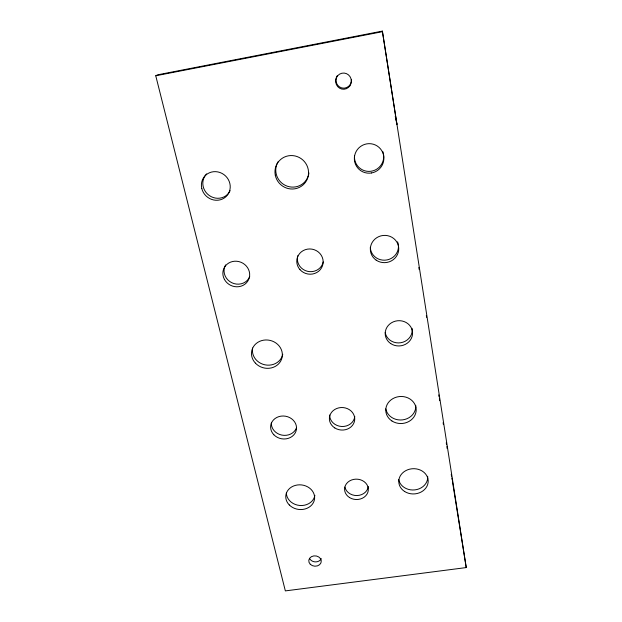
<?xml version="1.0" encoding="UTF-8"?>
<svg xmlns="http://www.w3.org/2000/svg" width="622" height="622" viewBox="0 0 622 622"><rect width="100%" height="100%" fill="white"/><g stroke="black" fill="none" stroke-linecap="round" stroke-linejoin="round"><path stroke-width="0.93" d="M155.757 75.775L157.654 74.819L382.367 31.1L466.243 567.575L285.35 590.9L155.757 75.775L382.53 31.675M395.25 116.127L396.953 124.447L382.367 31.1M451.23 474.314L451.549 476.172M451.867 478.038L452.186 479.896M452.497 481.762L466.243 567.575M418.839 267.522L419.142 269.435M426.334 315.408L426.63 317.321M438.767 394.9L439.07 396.82M439.365 398.733L439.668 400.646M443.113 422.68L443.416 424.593M446.262 442.786L446.557 444.707M446.86 446.619L447.164 448.532M351.446 79.414A8.039 7.775 -88.2 0 1 341.727 87.927A8.039 7.775 -88.2 0 1 337.303 75.596M230.124 190.69A14.656 13.839 41.7 0 1 209.21 195.471A14.656 13.839 41.7 0 1 206.574 173.896M382.787 151.488A14.71 14.563 -45.5 0 1 371.07 171.252A14.71 14.563 -45.5 0 1 354.501 155.64M354.781 416.429A12.588 11.196 3.5 0 1 341.618 426.482A12.588 11.196 3.5 0 1 329.652 415.014M415.745 405.28A15.099 13.451 -2.8 0 1 402.543 419.881A15.099 13.451 -2.8 0 1 385.803 408.856M282.761 354.291A15.387 14.018 13.6 0 1 264.956 364.819A15.387 14.018 13.6 0 1 252.625 348.04M368.263 486.482A11.795 10.139 2.2 0 1 357.02 495.547A11.795 10.139 2.2 0 1 344.915 487.096M427.679 476.296A14.601 12.557 -2.4 0 1 414.827 489.895A14.601 12.557 -2.4 0 1 398.702 479.539M296.391 428.022A12.899 11.383 9.2 0 1 281.797 435.089A12.899 11.383 9.2 0 1 271.355 422.913M412.044 328.307A13.591 12.549 -5.2 0 1 400.723 342.738A13.591 12.549 -5.2 0 1 385.205 332.56M314.88 495.345A14.36 12.269 6.7 0 1 299.765 505.476A14.36 12.269 6.7 0 1 286.353 492.881M321.255 558.587A6.22 5.147 5.1 0 1 315.766 561.891A6.22 5.147 5.1 0 1 309.81 558.844M308.147 176.267A16.825 16.429 41.8 0 1 285.498 185.465A16.825 16.429 41.8 0 1 277.995 161.86M308.924 172.9A16.825 16.429 41.8 0 1 308.411 175.451M323.238 261.94A13.109 12.51 12.6 0 1 307.423 271.285A13.109 12.51 12.6 0 1 297.79 255.689M397.598 241.826A14.104 13.528 -8.6 0 1 387.102 259.91A14.104 13.528 -8.6 0 1 370.292 247.331M249.741 276.666A13.451 12.549 24.4 0 1 231.796 282.73A13.451 12.549 24.4 0 1 225.599 264.918M349.953 85.758A8.109 7.845 -88.3 0 0 344.153 73.069A8.109 7.845 -88.3 0 0 336.416 84.631A8.109 7.845 -88.3 0 0 349.953 85.758M201.769 188.412A14.78 13.948 41.3 0 0 225.685 196.941A14.78 13.948 41.3 0 0 219.986 172.512A14.78 13.948 41.3 0 0 201.769 188.412M371.528 172.963A14.835 14.687 -43.4 0 0 380.532 148.946A14.835 14.687 -43.4 0 0 355.294 153.362A14.835 14.687 -43.4 0 0 371.528 172.963M390.756 343.601A13.707 12.634 -5.1 0 0 412.495 334.55A13.707 12.634 -5.1 0 0 393.415 321.807A13.707 12.634 -5.1 0 0 390.756 343.601M273.851 434.755A13 11.453 9.2 0 0 295.854 431.59A13 11.453 9.2 0 0 280.996 416.149A13 11.453 9.2 0 0 273.851 434.755M404.673 491.528A14.718 12.627 -2.4 0 0 428.099 482.656A14.718 12.627 -2.4 0 0 407.698 469.773A14.718 12.627 -2.4 0 0 404.673 491.528M275.282 175.155A16.965 16.561 40.9 0 0 302.828 185.131A16.965 16.561 40.9 0 0 297.153 156.573A16.965 16.561 40.9 0 0 275.282 175.155M349.58 497.577A11.888 10.193 2.3 0 0 368.286 490.408A11.888 10.193 2.3 0 0 351.492 480.021A11.888 10.193 2.3 0 0 349.58 497.577M255.409 363.139A15.511 14.104 13.6 0 0 281.587 359.166A15.511 14.104 13.6 0 0 263.767 340.148A15.511 14.104 13.6 0 0 255.409 363.139M334.784 427.936A12.689 11.266 3.5 0 0 354.695 419.943A12.689 11.266 3.5 0 0 336.696 408.514A12.689 11.266 3.5 0 0 334.784 427.936M391.93 420.977A15.216 13.536 -2.8 0 0 416.095 411.391A15.216 13.536 -2.8 0 0 394.923 397.652A15.216 13.536 -2.8 0 0 391.93 420.977M224.379 279.325A13.56 12.634 24.2 0 0 247.595 281.408A13.56 12.634 24.2 0 0 236.819 261.256A13.56 12.634 24.2 0 0 224.379 279.325M299.983 269.645A13.217 12.595 12.5 0 0 322.421 265.983A13.217 12.595 12.5 0 0 307.501 249.134A13.217 12.595 12.5 0 0 299.983 269.645M376.17 260.144A14.228 13.63 -8.4 0 0 398.671 250.301A14.228 13.63 -8.4 0 0 378.775 236.624A14.228 13.63 -8.4 0 0 376.17 260.144M289.3 504.955A14.462 12.331 6.7 0 0 313.846 501.643A14.462 12.331 6.7 0 0 297.44 484.973A14.462 12.331 6.7 0 0 289.3 504.955M310.285 564.278A6.267 5.178 5.1 0 0 320.936 562.894A6.267 5.178 5.1 0 0 313.846 555.897A6.267 5.178 5.1 0 0 310.285 564.278"/></g></svg>
